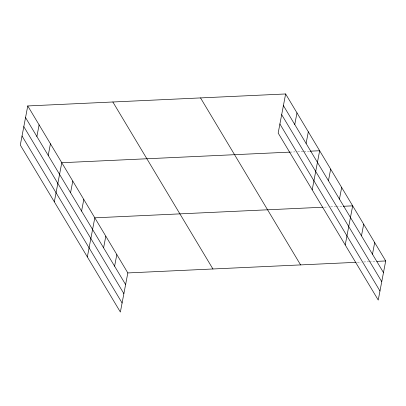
<?xml version="1.0" encoding="UTF-8"?>
<svg xmlns="http://www.w3.org/2000/svg" width="406" height="406" viewBox="0 0 406 406"><rect width="100%" height="100%" fill="white"/><g stroke="black" fill="none" stroke-linecap="round" stroke-linejoin="round"><path stroke-width="0.3" stroke-dasharray="2.03 1.52" d="M290.026 152.113L295.071 151.88M297.593 151.763L303.267 151.499M303.896 151.468L309.57 151.205M324.313 207.161L328.094 206.984M330.616 206.867L335.66 206.634M336.29 206.603L342.593 206.314M357.336 262.266L361.117 262.093M363.639 261.977L368.678 261.738M369.313 261.713L375.616 261.418"/><path stroke-width="0.61" d="M27.76 105.946L20.3 145.049L120.369 312.041L127.829 272.933L27.76 105.946L285.631 93.959L385.7 260.951L378.24 300.054L278.171 133.066L285.631 93.959M36.88 136.502L39.103 124.87M48.223 155.427L50.44 143.795M54.323 201.828L61.783 162.72L290.026 152.113M70.573 192.723L72.791 181.091M81.581 211.09L83.798 199.458M87.346 256.932L94.806 217.829L323.049 207.217M103.596 247.827L105.814 236.196M114.599 266.199L116.821 254.567M294.756 124.52L296.974 112.883M306.094 143.445L308.316 131.813M312.194 189.841L319.654 150.738L310.199 151.174M328.444 180.736L330.662 169.104M339.452 199.107L341.669 187.476M345.217 244.95L352.677 205.842L343.222 206.284M361.467 235.845L363.685 224.213M372.475 254.212L374.692 242.58M127.829 272.933L356.072 262.327M376.875 261.357L385.7 260.951M283.413 105.59L383.482 272.583M281.683 114.659L381.752 281.647M279.901 123.997L379.97 290.99M200.534 97.917L300.602 264.905M112.858 101.992L212.927 268.98M25.542 117.578L125.606 284.565M23.812 126.642L123.881 293.634M22.031 135.985L122.099 302.972"/></g></svg>
